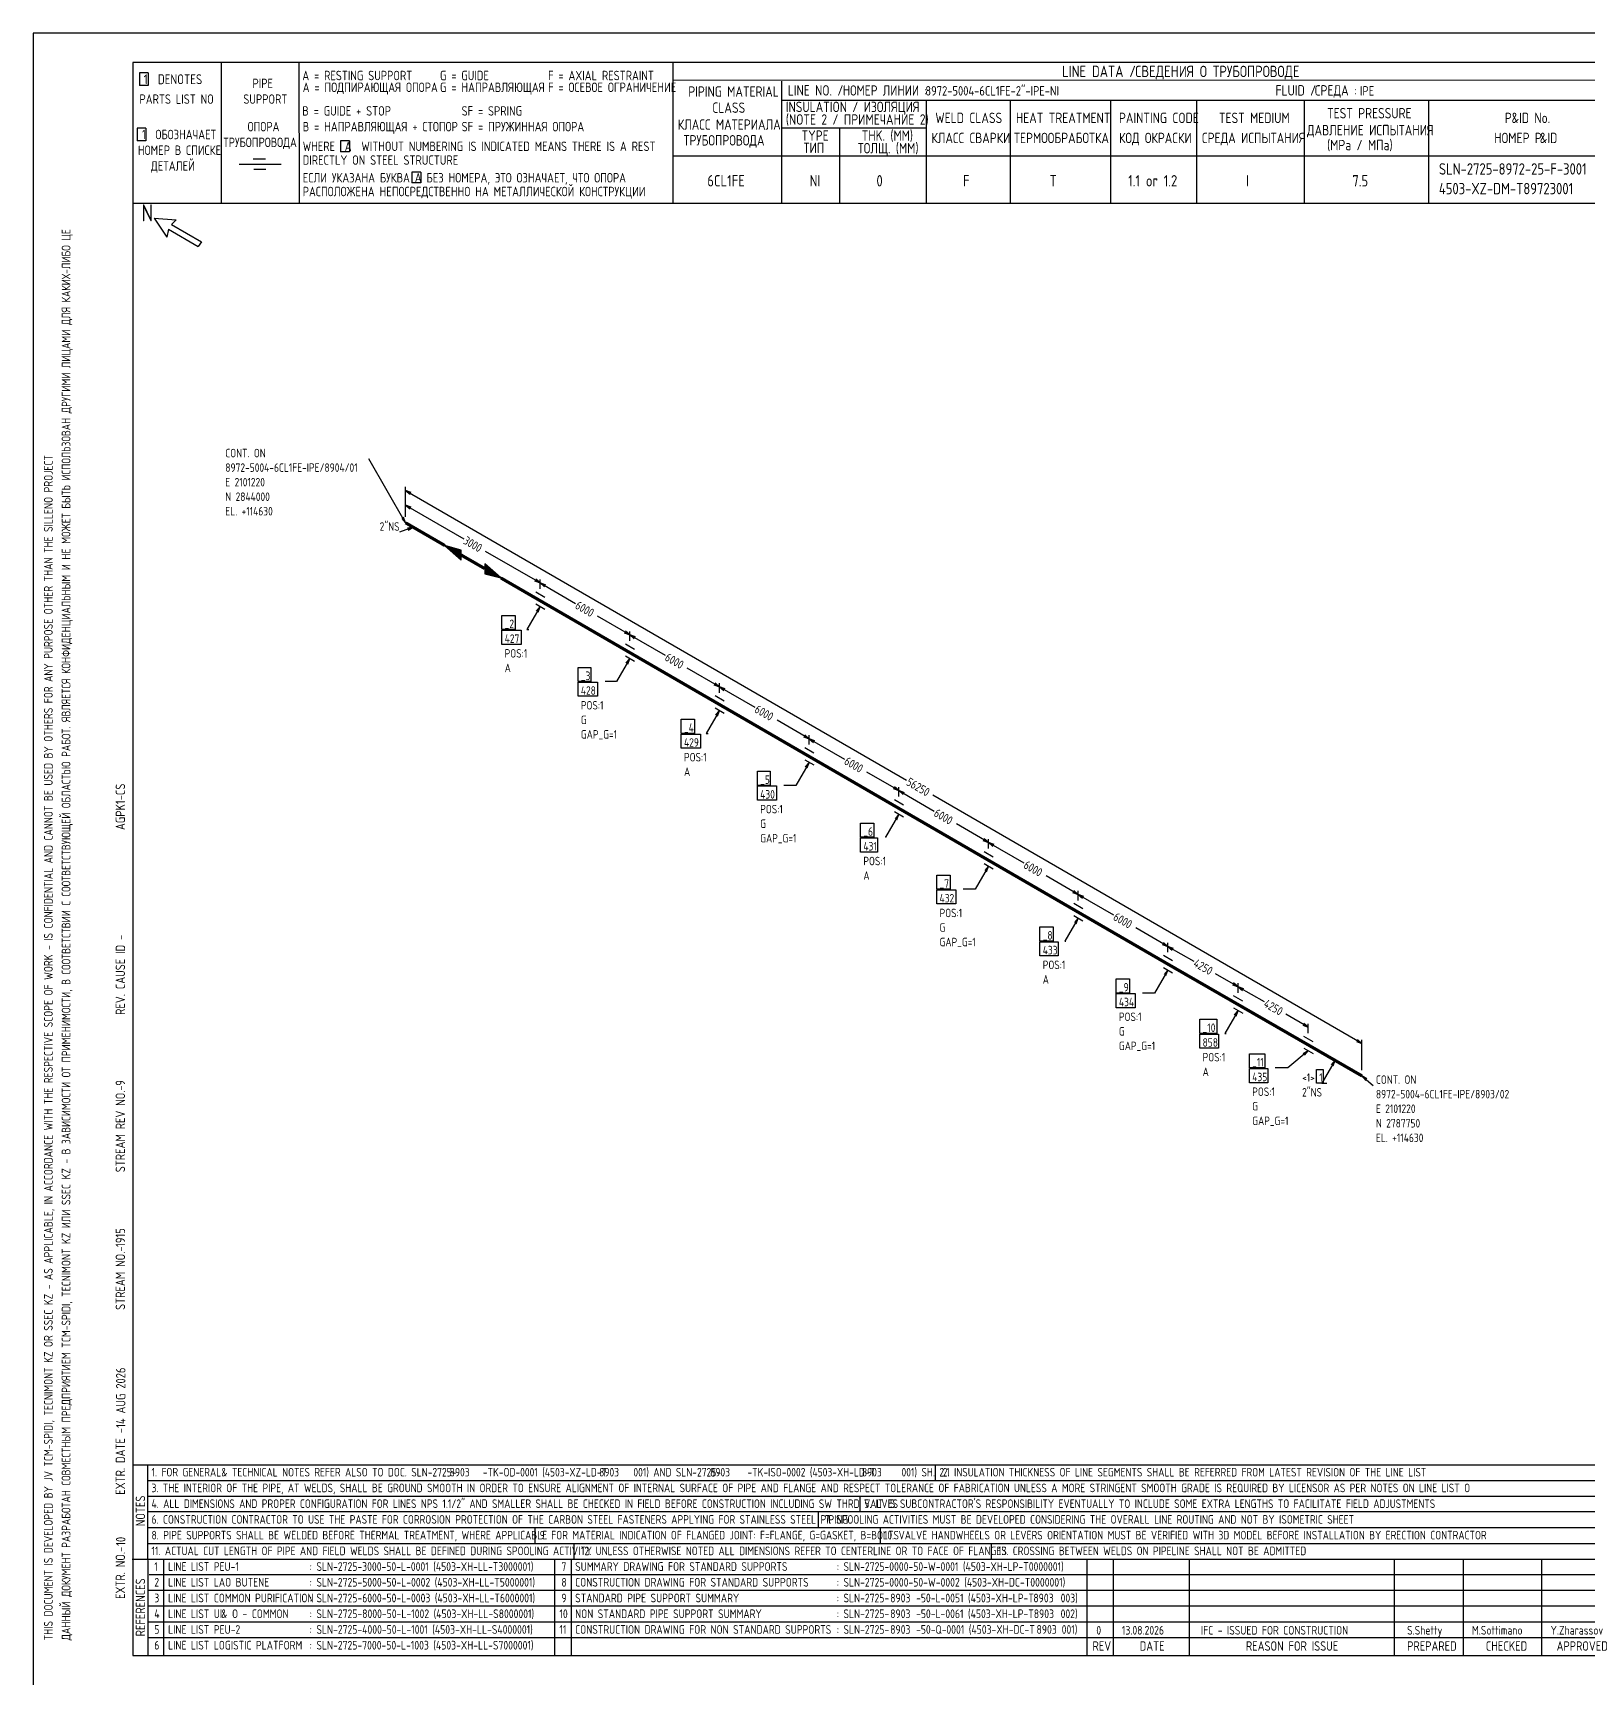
# Model space of a CAD drawing. Extents: x -1005 to 594, y -998 to 420.
# Drawn here: x 0 to 395.3, y 0 to 420 of the extents above; entities that cross this region are included whole.
import ezdxf

# ---------------------------------------------------------------- set-up
doc = ezdxf.new("R2010")
doc.units = 0
doc.styles.add('TTFN17', font='GOST type A')

msp = doc.modelspace()

# ---------------------------------------------------------------- linework, layer by layer
at = {"layer": 'GT_1', "flags": 128}
for points in [[(0, 420), (0, 0)], [(594, 420), (0, 420)], [(589.1, 412.5), (25.4, 412.5)], [(25.4, 412.5), (25.4, 7.5)], [(47.8, 412.5), (47.8, 376.7)], [(67.6, 412.5), (67.7, 376.7)], [(162.7, 412.5), (162.7, 376.7)], [(29.3, 409.9), (27.1, 409.9)], [(27.1, 409.9), (27.1, 406.7)], [(29.3, 409.9), (29.3, 406.7)], [(589.1, 408), (162.7, 407.9)], [(190.3, 407.8), (190.3, 376.7)], [(29.3, 406.7), (27.1, 406.7)], [(190.3, 402.9), (402.7, 402.9)], [(227.1, 402.9), (227.1, 376.7)], [(248.4, 402.9), (248.4, 376.8)], [(273.9, 402.9), (273.9, 376.7)], [(295.8, 402.9), (295.8, 376.7)], [(323.2, 402.9), (323.2, 376.7)], [(354.8, 402.9), (354.8, 376.8)], [(28.7, 395.8), (26.5, 395.8)], [(26.5, 395.8), (26.5, 392.6)], [(28.7, 395.8), (28.7, 392.6)], [(227.1, 395.8), (190.3, 395.8)], [(205, 395.8), (205, 376.7)], [(28.7, 392.6), (26.5, 392.6)], [(80.5, 392.6), (78.2, 392.6)], [(78.2, 392.6), (78.2, 389.8)], [(80.5, 392.6), (80.5, 389.8)], [(63.1, 386.6), (52.4, 386.6)], [(59.1, 387.9), (56, 387.9)], [(80.5, 389.8), (78.2, 389.8)], [(230.2, 388.7), (162.7, 388.7)], [(402.7, 388.7), (226.9, 388.7)], [(59.2, 385.3), (56.1, 385.3)], [(98.6, 384.6), (96.3, 384.6)], [(96.3, 384.6), (96.3, 381.9)], [(98.6, 384.6), (98.6, 381.9)], [(98.6, 381.9), (96.3, 381.9)], [(402.7, 376.7), (25.4, 376.7)], [(30.8, 372.9), (34, 368.1)], [(30.8, 372.9), (36.4, 372.5)], [(34.4, 370.1), (34, 368.1)], [(34.4, 370.1), (42, 365.7)], [(36.4, 372.5), (35.2, 371.3)], [(35.2, 371.3), (42.8, 366.9)], [(42.8, 366.9), (42, 365.7)], [(94.725, 295.475), (85.35, 311.75)], [(94.725, 296.975), (94.725, 304.625)], [(96.15, 303.2), (94.725, 303.725), (95.85, 302.75)], [(94.725, 303.725), (222.075, 230.075)], [(94.725, 296.975), (94.725, 300.875)], [(96.15, 299.45), (94.725, 299.975), (95.85, 299)], [(94.725, 299.975), (109.5, 291.425)], [(96.675, 294.35), (93.15, 293.075)], [(93.75, 296.6), (94.725, 295.475), (94.2, 296.9)], [(95.4, 293.6), (96.675, 294.35), (95.175, 294.125)], [(104.7, 289.7), (108.825, 285.95), (108.825, 288.5), (104.7, 289.7), (108.825, 286.1), (108.825, 288.425), (105.075, 289.475), (108.825, 286.325), (108.825, 288.2), (105.45, 289.25), (108.825, 286.475), (108.825, 288.05), (105.825, 289.025), (108.825, 286.625), (108.825, 287.9), (106.275, 288.8), (108.825, 286.775), (108.825, 287.75), (106.65, 288.575), (108.825, 287), (108.825, 287.525), (107.025, 288.35), (108.825, 287.15), (108.825, 287.375), (107.475, 288.125), (108.825, 287.3)], [(128.925, 280.175), (115.05, 288.2)], [(114.825, 283.85), (114.825, 282.5), (118.95, 281.45), (114.825, 285.05), (114.825, 282.65), (118.575, 281.675), (114.825, 284.975), (114.825, 282.875), (118.125, 281.9), (114.825, 284.75), (114.825, 283.025), (117.75, 282.2), (114.825, 284.6), (114.825, 283.175), (117.375, 282.35), (114.825, 284.45), (114.825, 283.325), (116.925, 282.65), (114.825, 284.3), (114.825, 283.55), (116.625, 282.8), (114.825, 284.075), (114.825, 283.7), (116.175, 283.1), (114.825, 283.925), (114.825, 283.85), (118.95, 281.45)], [(127.5, 280.7), (128.925, 280.175), (127.8, 281.15)], [(130.125, 276.5), (127.8, 277.85)], [(128.925, 278.675), (128.925, 281.075)], [(128.925, 278.675), (128.925, 281.075)], [(130.35, 279.65), (128.925, 280.175), (130.05, 279.2)], [(128.925, 280.175), (137.925, 275)], [(128.925, 274.175), (125.55, 268.325), (126.075, 268.325)], [(127.8, 274.85), (130.125, 273.5)], [(128.4, 272.75), (128.925, 274.175), (127.95, 273.05)], [(119.175, 271.925), (122.55, 271.925), (122.55, 268.325), (119.175, 268.325), (119.175, 271.925)], [(151.725, 266.975), (143.55, 271.7)], [(119.175, 268.175), (124.125, 268.175), (124.125, 264.575), (119.175, 264.575), (119.175, 268.175)], [(150.3, 267.5), (151.725, 266.975), (150.6, 267.95)], [(152.925, 263.3), (150.6, 264.65)], [(151.725, 265.475), (151.725, 267.875)], [(151.725, 265.475), (151.725, 267.875)], [(153.15, 266.45), (151.725, 266.975), (152.85, 266)], [(151.725, 266.975), (160.725, 261.8)], [(151.725, 260.975), (148.35, 255.125), (145.425, 255.125)], [(150.6, 261.65), (152.925, 260.3)], [(151.2, 259.55), (151.725, 260.975), (150.75, 259.85)], [(138.6, 258.725), (141.825, 258.725), (141.825, 255.125), (138.6, 255.125), (138.6, 258.725)], [(174.525, 253.775), (166.35, 258.5)], [(138.6, 254.975), (143.55, 254.975), (143.55, 251.375), (138.6, 251.375), (138.6, 254.975)], [(173.1, 254.3), (174.525, 253.775), (173.4, 254.75)], [(174.525, 252.275), (174.525, 254.675)], [(174.525, 252.275), (174.525, 254.675)], [(175.95, 253.25), (174.525, 253.775), (175.65, 252.8)], [(174.525, 253.775), (183.525, 248.6)], [(175.725, 250.1), (173.4, 251.45)], [(173.4, 248.45), (175.725, 247.1)], [(164.775, 245.525), (168.15, 245.525), (168.15, 241.925), (164.775, 241.925), (164.775, 245.525)], [(174.525, 247.775), (171.15, 241.925), (171.675, 241.925)], [(174, 246.35), (174.525, 247.775), (173.55, 246.65)], [(197.325, 240.575), (189.15, 245.3)], [(164.775, 241.775), (169.725, 241.775), (169.725, 238.175), (164.775, 238.175), (164.775, 241.775)], [(195.9, 241.1), (197.325, 240.575), (196.2, 241.55)], [(197.325, 239.075), (197.325, 241.475)], [(197.325, 239.075), (197.325, 241.475)], [(198.75, 240.05), (197.325, 240.575), (198.45, 239.6)], [(197.325, 240.575), (206.325, 235.4)], [(198.525, 236.9), (196.2, 238.25)], [(196.2, 235.25), (198.525, 233.9)], [(184.2, 232.325), (187.425, 232.325), (187.425, 228.725), (184.2, 228.725), (184.2, 232.325)], [(197.325, 234.575), (193.95, 228.725), (190.875, 228.725)], [(196.8, 233.15), (197.325, 234.575), (196.35, 233.45)], [(220.125, 227.375), (211.95, 232.1)], [(184.2, 228.575), (189, 228.575), (189, 224.975), (184.2, 224.975), (184.2, 228.575)], [(218.7, 227.9), (220.125, 227.375), (219, 228.35)], [(220.125, 225.875), (220.125, 228.275)], [(220.125, 225.875), (220.125, 228.275)], [(221.55, 226.85), (220.125, 227.375), (221.25, 226.4)], [(220.125, 227.375), (229.125, 222.2)], [(221.325, 223.7), (219, 225.05)], [(337.875, 163.1), (228.75, 226.25)], [(210.375, 219.125), (213.75, 219.125), (213.75, 215.525), (210.375, 215.525), (210.375, 219.125)], [(220.125, 221.375), (216.75, 215.525), (216.675, 215.525)], [(219, 222.05), (221.325, 220.7)], [(219.6, 219.95), (220.125, 221.375), (219.15, 220.25)], [(242.925, 214.175), (234.75, 218.9)], [(210.375, 215.375), (214.725, 215.375), (214.725, 211.775), (210.375, 211.775), (210.375, 215.375)], [(241.5, 214.7), (242.925, 214.175), (241.8, 215.15)], [(242.925, 212.675), (242.925, 215.075)], [(242.925, 212.675), (242.925, 215.075)], [(244.125, 210.5), (241.8, 211.85)], [(244.35, 213.65), (242.925, 214.175), (244.05, 213.2)], [(242.925, 214.175), (251.925, 209)], [(229.8, 205.925), (233.175, 205.925), (233.175, 202.325), (229.8, 202.325), (229.8, 205.925)], [(242.925, 208.175), (239.55, 202.325), (236.475, 202.325)], [(241.8, 208.85), (244.125, 207.5)], [(242.4, 206.75), (242.925, 208.175), (241.95, 207.05)], [(229.8, 202.175), (234.6, 202.175), (234.6, 198.575), (229.8, 198.575), (229.8, 202.175)], [(265.725, 200.975), (257.55, 205.7)], [(264.3, 201.5), (265.725, 200.975), (264.6, 201.95)], [(265.725, 199.475), (265.725, 201.875)], [(265.725, 199.475), (265.725, 201.875)], [(266.925, 197.3), (264.6, 198.65)], [(267.15, 200.45), (265.725, 200.975), (266.85, 200)], [(265.725, 200.975), (274.725, 195.8)], [(265.725, 194.975), (262.35, 189.125), (262.575, 189.125)], [(264.6, 195.65), (266.925, 194.3)], [(265.2, 193.55), (265.725, 194.975), (264.75, 193.85)], [(255.975, 192.725), (259.35, 192.725), (259.35, 189.125), (255.975, 189.125), (255.975, 192.725)], [(288.525, 187.775), (280.35, 192.5)], [(255.975, 188.975), (260.625, 188.975), (260.625, 185.375), (255.975, 185.375), (255.975, 188.975)], [(287.1, 188.3), (288.525, 187.775), (287.4, 188.75)], [(289.725, 184.1), (287.4, 185.45)], [(288.525, 186.275), (288.525, 188.675)], [(288.525, 186.275), (288.525, 188.675)], [(289.95, 187.25), (288.525, 187.775), (289.65, 186.8)], [(288.525, 187.775), (295.125, 184.025)], [(288.525, 181.775), (285.15, 175.925), (282.075, 175.925)], [(287.4, 182.45), (289.725, 181.1)], [(288, 180.35), (288.525, 181.775), (287.55, 180.65)], [(306.375, 177.5), (300.675, 180.8)], [(275.4, 179.525), (278.775, 179.525), (278.775, 175.925), (275.4, 175.925), (275.4, 179.525)], [(304.95, 178.025), (306.375, 177.5), (305.25, 178.475)], [(306.375, 176), (306.375, 178.4)], [(306.375, 176), (306.375, 178.4)], [(307.8, 176.975), (306.375, 177.5), (307.5, 176.525)], [(306.375, 177.5), (312.975, 173.75)], [(275.4, 175.775), (280.2, 175.775), (280.2, 172.175), (275.4, 172.175), (275.4, 175.775)], [(307.575, 173.825), (305.25, 175.175)], [(296.625, 169.25), (300.975, 169.25), (300.975, 165.65), (296.625, 165.65), (296.625, 169.25)], [(306.375, 171.5), (303, 165.65), (303.375, 165.65)], [(305.25, 172.175), (307.575, 170.825)], [(305.85, 170.075), (306.375, 171.5), (305.4, 170.375)], [(324.225, 167.225), (318.525, 170.525)], [(322.8, 167.75), (324.225, 167.225), (323.1, 168.2)], [(324.225, 165.725), (324.225, 168.125)], [(296.625, 165.5), (301.425, 165.5), (301.425, 161.9), (296.625, 161.9), (296.625, 165.5)], [(325.425, 163.55), (323.1, 164.9)], [(336.45, 163.625), (337.875, 163.1), (336.75, 164.075)], [(337.875, 156.35), (337.875, 164)], [(309.3, 160.475), (313.2, 160.475), (313.2, 156.875), (309.3, 156.875), (309.3, 160.475)], [(324.225, 161.225), (319.05, 156.875), (315.825, 156.875)], [(323.25, 160.1), (324.225, 161.225), (322.95, 160.475)], [(323.1, 161.9), (325.425, 160.55)], [(309.3, 156.725), (313.95, 156.725), (313.95, 153.125), (309.3, 153.125), (309.3, 156.725)], [(326.325, 156.5), (328.05, 156.5), (328.05, 152.975), (326.325, 152.975), (326.325, 156.5)], [(331.05, 158.825), (327.675, 152.975), (328.95, 152.975)], [(330.525, 157.4), (331.05, 158.825), (330.075, 157.7)], [(339.15, 154.1), (337.875, 154.85), (338.85, 153.725)], [(337.875, 154.85), (340.725, 152.45)], [(25.3, 56), (402.7, 56)], [(29.1, 56), (29.2, 7.5)], [(229.4, 56), (229.4, 52)], [(29.1, 52), (402.7, 52)], [(29.1, 48), (402.7, 48)], [(210.2, 48), (210.2, 44)], [(402.7, 44), (29.1, 44)], [(199.6, 44), (199.6, 40)], [(29.2, 40), (402.7, 40)], [(127.6, 40), (127.6, 36)], [(215.4, 40), (215.4, 36)], [(29.1, 36), (402.7, 36)], [(137.5, 36), (137.5, 32)], [(243.6, 36), (243.6, 32)], [(25.2, 32), (402.7, 32)], [(33.2, 32), (33.2, 7.6)], [(132.6, 32), (132.6, 7.6)], [(136.8, 32), (136.8, 7.6)], [(267.9, 32), (267.9, 7.5)], [(274.6, 32), (274.6, 7.5)], [(293.9, 32), (293.9, 7.5)], [(346.1, 32), (346.1, 7.5)], [(363.6, 32), (363.6, 7.5)], [(383.5, 32), (383.5, 7.5)], [(402.7, 28), (29.5, 28)], [(402.7, 24), (29.1, 24)], [(402.7, 20), (29.1, 20)], [(402.7, 16), (29.1, 16)], [(402.7, 12), (29.2, 12)], [(25.4, 7.5), (589.1, 7.5)], [(0, 0), (0, 0)]]:
    msp.add_lwpolyline(points, dxfattribs=at)
at = {"layer": 'GT_1', "const_width": 0.8, "flags": 128}
for points in [[(94.725, 295.475), (104.7, 289.7)], [(108.825, 287.3), (114.825, 283.85)], [(118.95, 281.45), (128.925, 275.675)], [(128.925, 275.675), (151.725, 262.475)], [(151.725, 262.475), (174.525, 249.275)], [(174.525, 249.275), (197.325, 236.075)], [(197.325, 236.075), (220.125, 222.875)], [(220.125, 222.875), (242.925, 209.675)], [(242.925, 209.675), (265.725, 196.475)], [(265.725, 196.475), (288.525, 183.275)], [(288.525, 183.275), (306.375, 173)], [(306.375, 173), (324.225, 162.725)], [(324.225, 162.725), (337.875, 154.85)]]:
    msp.add_lwpolyline(points, dxfattribs=at)

# ---------------------------------------------------------------- texts
at = {"layer": 'GT_1', "style": 'TTFN17'}
for s, height, p in [('LINE DATA /', 2.8875, (261.633, 408.8)), ('СВЕДЕНИЯ О ТРУБОПРОВОДЕ', 2.8875, (280.233, 408.8)), (' 1  DENOTES', 2.5025, (26.875, 407)), (' PIPE', 2.4062, (54.561, 406)), ('A = RESTING SUPPORT', 2.40625, (68.461, 408)), ('A = ПОДПИРАЮЩАЯ ОПОРА', 2.40625, (68.561, 405)), ('G = GUIDE', 2.4062, (103.461, 408)), ('G = НАПРАВЛЯЮЩАЯ', 2.40625, (103.461, 405)), ('F = AXIAL RESTRAINT', 2.40625, (130.961, 408)), ('F = ОСЕВОЕ ОГРАНИЧЕНИЕ', 2.40625, (130.961, 405)), ('PARTS LIST NO', 2.40625, (27.061, 402)), ('SUPPORT', 2.4062, (53.461, 402)), ('PIPING MATERIAL', 2.64687, (166.597, 403.8)), ('LINE NO. /', 2.6469, (191.897, 404.1)), ('НОМЕР ЛИНИИ :', 2.59875, (205.89, 404.1)), ('8972-5004-6CL1FE-2"-IPE-NI', 2.40625, (226.861, 404.1)), ('FLUID /', 2.6469, (315.897, 404.1)), ('СРЕДА :', 2.6469, (325.897, 404.1)), ('IPE', 2.4062, (337.361, 404.1)), ('B = GUIDE + STOP', 2.40625, (68.461, 399)), ('SF = SPRING', 2.40625, (108.961, 399)), ('CLASS', 2.6469, (172.697, 399.7)), ('(NOTE 2 / ПРИМЕЧАНИЕ 2)', 2.64687, (191.397, 396.7)), ('INSULATION / ИЗОЛЯЦИЯ', 2.64687, (191.397, 399.9)), ('WELD CLASS', 2.6469, (229.397, 397.1)), ('HEAT TREATMENT', 2.64687, (249.897, 397.1)), ('PAINTING CODE', 2.64687, (276.097, 397.1)), ('TEST MEDIUM', 2.64687, (301.497, 397.1)), ('TEST PRESSURE', 2.64687, (328.997, 398.3)), ('P', 2.647, (374.197, 397.1)), ('&ID No.', 2.6469, (375.908, 397.1)), (' 1  ОБОЗНАЧАЕТ', 2.40625, (26.461, 393)), ('ОПОРА', 2.4062, (54.561, 395)), ('B = НАПРАВЛЯЮЩАЯ + СТОПОР', 2.40625, (68.561, 395)), ('SF = ПРУЖИННАЯ ОПОРА', 2.40625, (108.961, 395)), ('КЛАСС МАТЕРИАЛА', 2.64687, (163.897, 395.4)), ('TYPE', 2.6469, (195.397, 392.6)), ('THK. (MM)', 2.6469, (210.697, 392.6)), ('ДАВЛЕНИЕ ИСПЫТАНИЯ', 2.64687, (323.897, 394)), ('НОМЕР В СПИСКЕ', 2.40625, (26.661, 389)), ('ТРУБОПРОВОДА', 2.40625, (48.361, 391)), ('WHERE  A  WITHOUT NUMBERING IS INDICATED MEANS THERE IS A REST', 2.40625, (68.561, 390)), ('ТРУБОПРОВОДА', 2.64687, (165.397, 391.4)), ('ТИП', 2.6469, (195.897, 389.5)), ('ТОЛЩ. (ММ)', 2.6469, (209.697, 389.4)), ('КЛАСС СВАРКИ', 2.64687, (228.397, 392)), ('ТЕРМООБРАБОТКА', 2.64687, (249.397, 392)), ('КОД ОКРАСКИ', 2.64687, (276.097, 392)), ('СРЕДА ИСПЫТАНИЯ', 2.64687, (297.197, 392)), ('(MPa / МПа)', 2.64687, (328.997, 390.2)), ('НОМЕР P', 2.6469, (371.497, 392)), ('&ID', 2.6469, (383.097, 392)), ('ДЕТАЛЕЙ', 2.4062, (29.961, 385)), ('DIRECTLY ON STEEL STRUCTURE', 2.40625, (68.561, 386.5)), ('SLN-2725-8972-25-F-3001', 2.8875, (357.433, 384)), ('ЕСЛИ УКАЗАНА БУКВА A БЕЗ НОМЕРА, ЭТО ОЗНАЧАЕТ, ЧТО ОПОРА', 2.40625, (68.561, 382)), ('6CL1FE', 2.8875, (171.433, 381)), ('NI', 2.8875, (197.433, 381)), ('0', 2.888, (214.433, 381)), ('F', 2.888, (236.433, 381)), ('T', 2.888, (258.433, 381)), ('1.1 or 1.2', 2.8875, (278.433, 381)), ('I', 2.888, (308.433, 381)), ('7.5', 2.8875, (335.433, 381)), ('РАСПОЛОЖЕНА НЕПОСРЕДСТВЕННО НА МЕТАЛЛИЧЕСКОЙ КОНСТРУКЦИИ', 2.40625, (68.561, 378.5)), ('4503-XZ-DM-T89723001', 2.8875, (357.433, 379)), ('N', 4.331, (27.55, 372.1)), ('CONT. ON', 2.1656, (48.89, 312.125)), ('8972-5004-6CL1FE-IPE/8904/01', 2.16562, (48.89, 308.428)), ('E 2101220', 2.1656, (48.89, 304.73)), ('N 2844000', 2.1656, (48.89, 301.033)), ('EL. +114630', 2.16562, (48.89, 297.335)), ('2"NS', 2.1656, (88.122, 293.45)), ('_2', 2.1656, (119.908, 268.7)), ('427', 2.1656, (119.908, 264.95)), ('POS:1', 2.1656, (119.908, 261.2)), ('A', 2.166, (119.908, 257.503)), ('_3', 2.1656, (139.275, 255.5)), ('428', 2.1656, (139.275, 251.75)), ('POS:1', 2.1656, (139.275, 248)), ('G', 2.166, (139.275, 244.303)), ('_4', 2.1656, (165.508, 242.3)), ('GAP_G=1', 2.1656, (139.275, 240.605)), ('429', 2.1656, (165.508, 238.55)), ('POS:1', 2.1656, (165.508, 234.8)), ('A', 2.166, (165.508, 231.103)), ('_5', 2.1656, (184.875, 229.1)), ('430', 2.1656, (184.875, 225.35)), ('POS:1', 2.1656, (184.875, 221.6)), ('G', 2.166, (184.875, 217.903)), ('GAP_G=1', 2.1656, (184.875, 214.205)), ('_6', 2.1656, (211.108, 215.9)), ('431', 2.1656, (211.108, 212.15)), ('POS:1', 2.1656, (211.108, 208.4)), ('A', 2.166, (211.108, 204.703)), ('_7', 2.1656, (230.475, 202.7)), ('432', 2.1656, (230.475, 198.95)), ('POS:1', 2.1656, (230.475, 195.2)), ('G', 2.166, (230.475, 191.503)), ('GAP_G=1', 2.1656, (230.475, 187.805)), ('_8', 2.1656, (256.708, 189.5)), ('433', 2.1656, (256.708, 185.75)), ('POS:1', 2.1656, (256.708, 182)), ('A', 2.166, (256.708, 178.303)), ('_9', 2.1656, (276.075, 176.3)), ('434', 2.1656, (276.075, 172.55)), ('POS:1', 2.1656, (276.075, 168.8)), ('_10', 2.1656, (297.358, 166.025)), ('G', 2.166, (276.075, 165.103)), ('858', 2.1656, (297.358, 162.275)), ('GAP_G=1', 2.1656, (276.075, 161.405)), ('POS:1', 2.1656, (297.358, 158.525)), ('A', 2.166, (297.358, 154.828)), ('_11', 2.1656, (309.975, 157.25)), ('435', 2.1656, (309.975, 153.5)), ('<1>', 2.1656, (322.647, 153.35)), ('1', 2.166, (327.005, 153.35)), ('POS:1', 2.1656, (309.975, 149.75)), ('2"NS', 2.1656, (322.647, 149.6)), ('CONT. ON', 2.1656, (341.425, 152.825)), ('8972-5004-6CL1FE-IPE/8903/02', 2.16562, (341.425, 149.128)), ('G', 2.166, (309.975, 146.053)), ('E 2101220', 2.1656, (341.425, 145.43)), ('GAP_G=1', 2.1656, (309.975, 142.355)), ('N 2787750', 2.1656, (341.425, 141.733)), ('EL. +114630', 2.16562, (341.425, 138.035)), ('1. FOR GENERAL', 2.18487, (30.128, 53)), ('& TECHNICAL NOTES REFER ALSO TO DOC. SLN-2725-      -TK-OD-0001 (4503-XZ-LD-T      001) AND SLN-2725-      -TK-ISO-0002 (4503-XH-LD-T      001) SH. 2.1', 2.18487, (47.868, 53)), ('8903', 2.1849, (105.928, 53)), ('8903', 2.1849, (143.928, 53)), ('8903', 2.1849, (172.128, 53)), ('8903', 2.1849, (210.728, 53)), ('2. INSULATION THICKNESS OF LINE SEGMENTS SHALL BE REFERRED FROM LATEST REVISION OF THE LINE LIST', 2.18487, (231.328, 53)), ('3. THE INTERIOR OF THE PIPE, AT WELDS, SHALL BE GROUND SMOOTH IN ORDER TO ENSURE ALIGNMENT OF INTERNAL SURFACE OF PIPE AND FLANGE AND RESPECT TOLERANCE OF FABRICATION UNLESS A MORE STRINGENT SMOOTH GRADE IS REQUIRED BY LICENSOR AS PER NOTES ON LINE LIST O', 2.18487, (30.128, 49)), ('4. ALL DIMENSIONS AND PROPER CONFIGURATION FOR LINES NPS 1.1/2" AND SMALLER SHALL BE CHECKED IN FIELD BEFORE CONSTRUCTION INCLUDING SW THRD VALVES', 2.18487, (30.128, 45)), ("5. IT IS SUBCONTRACTOR'S RESPONSIBILITY EVENTUALLY TO INCLUDE SOME EXTRA LENGTHS TO FACILITATE FIELD ADJUSTMENTS", 2.18487, (211.328, 45)), ('6. CONSTRUCTION CONTRACTOR TO USE THE PASTE FOR CORROSION PROTECTION OF THE CARBON STEEL FASTENERS APPLYING FOR STAINLESS STEEL PIPING', 2.18487, (30.128, 41)), ('7. SPOOLING ACTIVITIES MUST BE DEVELOPED CONSIDERING THE OVERALL LINE ROUTING AND NOT BY ISOMETRIC SHEET', 2.18487, (201.328, 41)), ('8. PIPE SUPPORTS SHALL BE WELDED BEFORE THERMAL TREATMENT, WHERE APPLICABLE', 2.18487, (30.128, 37)), ('9. FOR MATERIAL INDICATION OF FLANGED JOINT: F=FLANGE, G=GASKET, B=BOLTS', 2.18487, (128.828, 37)), ('10. VALVE HANDWHEELS OR LEVERS ORIENTATION MUST BE VERIFIED WITH 3D MODEL BEFORE INSTALLATION BY ERECTION CONTRACTOR', 2.18487, (216.328, 37)), ('11. ACTUAL CUT LENGTH OF PIPE AND FIELD WELDS SHALL BE DEFINED DURING SPOOLING ACTIVITY', 2.18487, (30.128, 33)), ('12. UNLESS OTHERWISE NOTED ALL DIMENSIONS REFER TO CENTERLINE OR TO FACE OF FLANGES', 2.18487, (139.328, 33)), ('13. CROSSING BETWEEN WELDS ON PIPELINE SHALL NOT BE ADMITTED', 2.18487, (245.328, 33)), ('1', 2.214, (30.832, 29)), ('LINE LIST PEU-1', 2.21375, (34.332, 29)), (': SLN-2725-3000-50-L-0001 (4503-XH-LL-T3000001)', 2.21375, (70.332, 29)), ('7', 2.214, (134.332, 29)), ('SUMMARY DRAWING FOR STANDARD SUPPORTS', 2.21375, (137.832, 29)), (': SLN-2725-0000-50-W-0001 (4503-XH-LP-T0000001)', 2.21375, (204.332, 29)), ('2', 2.214, (30.832, 25)), ('LINE LIST LAO BUTENE', 2.21375, (34.332, 25)), (': SLN-2725-5000-50-L-0002 (4503-XH-LL-T5000001)', 2.21375, (70.332, 25)), ('8', 2.214, (134.332, 25)), ('CONSTRUCTION DRAWING FOR STANDARD SUPPORTS', 2.21375, (137.832, 25)), (': SLN-2725-0000-50-W-0002 (4503-XH-DC-T0000001)', 2.21375, (204.332, 25)), ('3', 2.214, (30.832, 21)), ('LINE LIST COMMON PURIFICATION', 2.21375, (34.332, 21)), (': SLN-2725-6000-50-L-0003 (4503-XH-LL-T6000001)', 2.21375, (70.332, 21)), ('9', 2.214, (134.332, 21)), ('STANDARD PIPE SUPPORT SUMMARY', 2.21375, (137.832, 21)), (': SLN-2725-      -50-L-0051 (4503-XH-LP-T      003)', 2.21375, (204.332, 21)), ('8903', 2.2138, (217.932, 21)), ('8903', 2.2138, (254.332, 21)), ('4', 2.214, (30.832, 17)), ('LINE LIST UI', 2.21375, (34.332, 17)), ('& O - COMMON', 2.21375, (47.849, 17)), (': SLN-2725-8000-50-L-1002 (4503-XH-LL-S8000001)', 2.21375, (70.332, 17)), ('10', 2.2138, (133.832, 17)), ('NON STANDARD PIPE SUPPORT SUMMARY', 2.21375, (137.832, 17)), (': SLN-2725-      -50-L-0061 (4503-XH-LP-T      002)', 2.21375, (204.332, 17)), ('8903', 2.2138, (217.932, 17)), ('8903', 2.2138, (254.432, 17)), ('5', 2.214, (30.832, 13)), ('LINE LIST PEU-2', 2.21375, (34.332, 13)), (': SLN-2725-4000-50-L-1001 (4503-XH-LL-S4000001)', 2.21375, (70.332, 13)), ('11', 2.2138, (133.832, 13)), ('CONSTRUCTION DRAWING FOR NON STANDARD SUPPORTS', 2.21375, (137.832, 13)), (': SLN-2725-      -50-Q-0001 (4503-XH-DC-T      001)', 2.21375, (204.332, 13)), ('8903', 2.2138, (217.932, 13)), ('8903', 2.2138, (255.132, 13)), ('0', 2.214, (270.332, 12.8)), ('13.08.2026', 2.2138, (276.832, 12.8)), ('IFC - ISSUED FOR CONSTRUCTION', 2.21375, (296.932, 12.8)), ('S.Shetty', 2.2138, (349.332, 12.8)), ('M.Sottimano', 2.21375, (365.832, 12.8)), ('Y.Zharassov', 2.21375, (385.832, 12.8)), ('6', 2.214, (30.832, 9)), ('LINE LIST LOGISTIC PLATFORM', 2.21375, (34.332, 9)), (': SLN-2725-7000-50-L-1003 (4503-XH-LL-S7000001)', 2.21375, (70.332, 9)), ('REV', 2.4062, (269.361, 8.7)), ('DATE', 2.4062, (281.361, 8.7)), ('REASON FOR ISSUE', 2.40625, (308.361, 8.7)), ('PREPARED', 2.4062, (349.361, 8.7)), ('CHECKED', 2.4062, (369.361, 8.7)), ('APPROVED', 2.4062, (387.361, 8.7))]:
    msp.add_text(s, height=height, dxfattribs=at).set_placement(p)
for s, height, rotation, p in [('ДАННЫЙ ДОКУМЕНТ РАЗРАБОТАН СОВМЕСТНЫМ ПРЕДПРИЯТИЕМ TCM-SPIDI, TECNIMONT KZ ИЛИ SSEC KZ - В ЗАВИСИМОСТИ ОТ ПРИМЕНИМОСТИ, В СООТВЕТСТВИИ С СООТВЕТСТВУЮЩЕЙ ОБЛАСТЬЮ РАБОТ. ЯВЛЯЕТСЯ КОНФИДЕНЦИАЛЬНЫМ И НЕ МОЖЕТ БЫТЬ ИСПОЛЬЗОВАН ДРУГИМИ ЛИЦАМИ ДЛЯ КАКИХ-ЛИБО ЦЕ', 2.21375, 90, (9.5, 11.332)), ('THIS DOCUMENT IS DEVELOPED BY JV TCM-SPIDI, TECNIMONT KZ OR SSEC KZ - AS APPLICABLE, IN ACCORDANCE WITH THE RESPECTIVE SCOPE OF WORK - IS CONFIDENTIAL AND CANNOT BE USED BY OTHERS FOR ANY PURPOSE OTHER THAN THE SILLENO PROJECT', 2.21375, 90, (5, 11.332)), ('3000', 2.1656, -30, (109.186, 290.3)), ('6000', 2.1656, -30, (137.619, 273.838)), ('6000', 2.1656, -30, (160.419, 260.638)), ('6000', 2.1656, -30, (183.219, 247.438)), ('6000', 2.1656, -30, (206.019, 234.238)), ('AGPK1-CS', 2.4062, 90, (23.4, 217.361)), ('56250', 2.1656, -30, (221.813, 228.93)), ('6000', 2.1656, -30, (228.819, 221.038)), ('6000', 2.1656, -30, (251.619, 207.838)), ('6000', 2.1656, -30, (274.419, 194.638)), ('REV. CAUSE ID -', 2.40625, 90, (23.4, 170.361)), ('4250', 2.1656, -30, (294.811, 182.862)), ('4250', 2.1656, -30, (312.661, 172.587)), ('STREAM REV NO.-', 2.40625, 90, (23.4, 130.361)), ('9', 2.406, 90, (23.4, 152.361)), ('1915', 2.4062, 90, (23.4, 111.361)), ('STREAM NO.-', 2.40625, 90, (23.4, 95.361)), ('14 AUG 2026', 2.40625, 90, (23.5, 65.361)), ('EXTR. DATE -', 2.40625, 90, (23.4, 48.361)), ('NOTES', 2.4062, 90, (28.5, 40.361)), ('EXTR. NO.-', 2.4062, 90, (23.4, 21.861)), ('10', 2.4062, 90, (23.5, 35.361)), ('REFERENCES', 2.4062, 90, (28.5, 12.361))]:
    msp.add_text(s, height=height, rotation=rotation, dxfattribs=at).set_placement(p)

doc.saveas('drawing.dxf')
